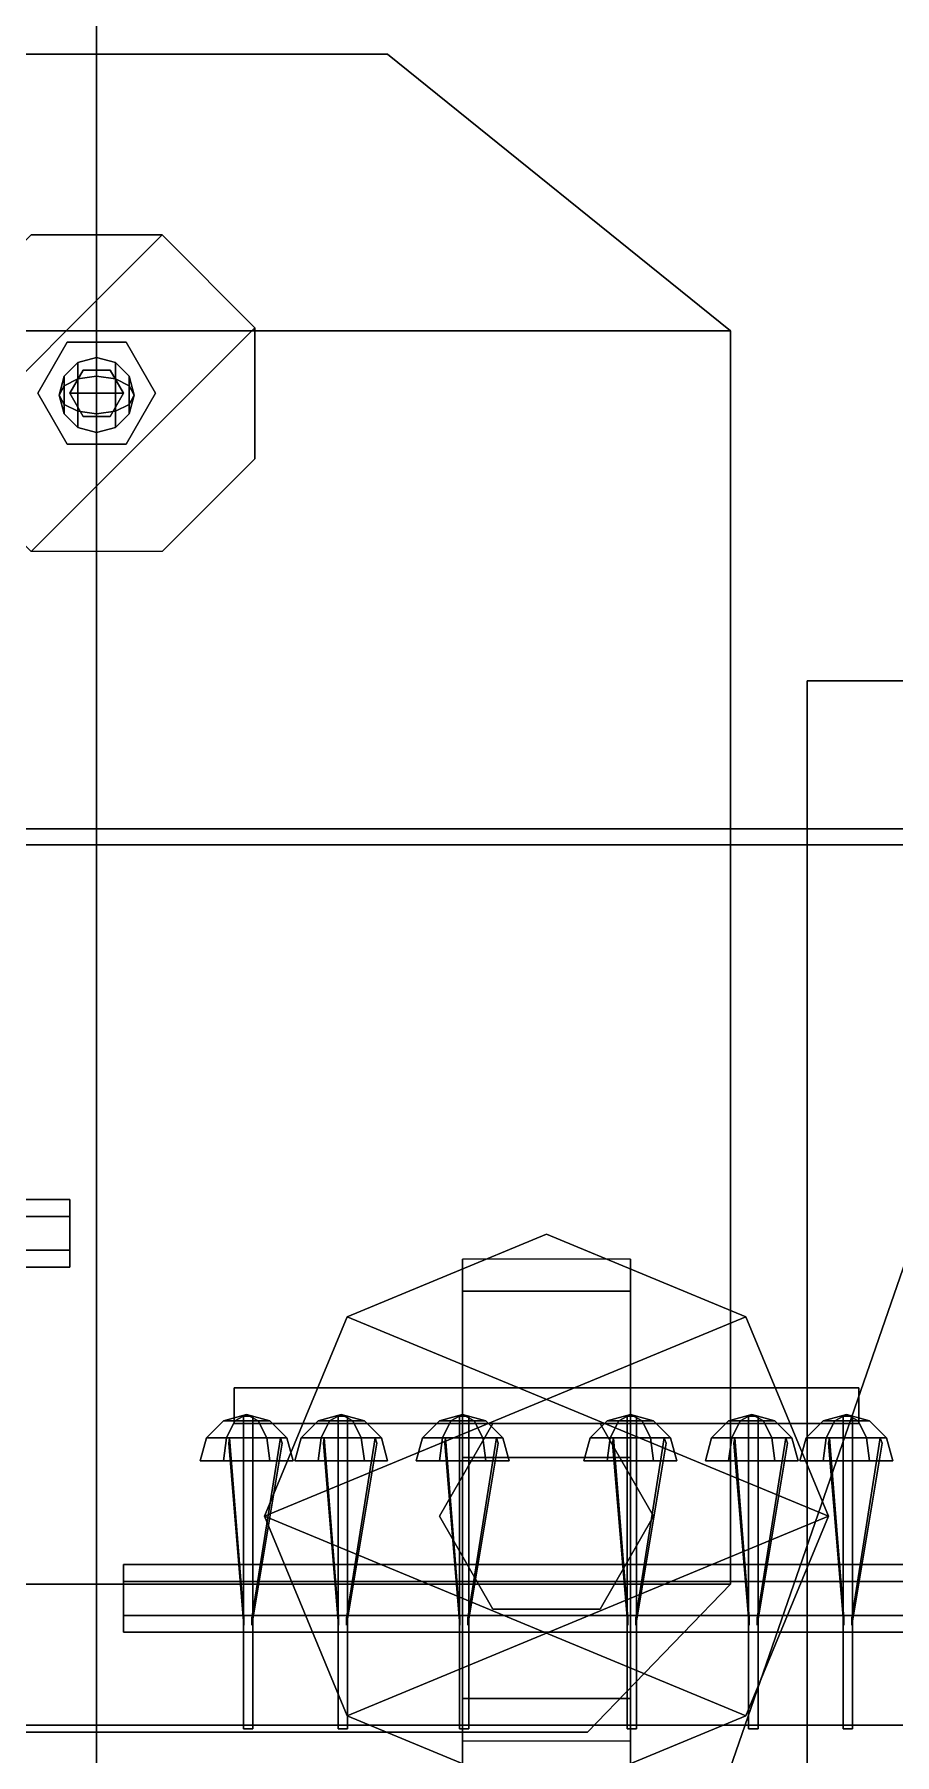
# Model space of a CAD drawing. Header units: millimetres. Extents: x -14 to 14, y -57 to 127.
# Drawn here: x -0.35 to 4.47, y -32.06 to -22.42 of the extents above; entities that cross this region are included whole.
import ezdxf

# ---------------------------------------------------------------- set-up
doc = ezdxf.new("R2010")
doc.units = ezdxf.units.MM
doc.layers.add('railings', color=6, linetype='Continuous')

msp = doc.modelspace()

# ---------------------------------------------------------------- linework, layer by layer
for points in [[(0, -38.48, 26.47), (0, -38.48, 26.53), (0, -7.51, 29.28), (0, -7.51, 29.2)], [(0, -7.51, 29.2), (0, -7.51, 29.28), (0, -38.48, 26.53), (0, -38.48, 26.47)], [(-12.85, -16.95, -4.35), (12.85, -16.95, -4.35), (5.37, -26.87, -4.35), (-5.37, -26.87, -4.35)], [(9, -16.95, 3.99), (-9, -16.95, 3.99), (-9, -26.87, 3.99), (9, -26.87, 3.99)], [(4.98, -26.96, 6.36), (4.98, -20.1, 6.36), (-4.98, -20.1, 6.36), (-4.98, -26.96, 6.36)], [(-4.98, -26.96, 6.36), (-4.98, -20.1, 6.36), (4.98, -20.1, 6.36), (4.98, -26.96, 6.36)], [(3.55, -24.08, 8.73), (1.63, -22.53, 8.73), (-1.63, -22.53, 8.73), (-3.55, -24.08, 8.73)], [(1.63, -22.53, 8.73), (1.63, -22.53, 6.36), (-1.63, -22.53, 6.36), (-1.63, -22.53, 8.73)], [(3.55, -24.08, 6.36), (1.63, -22.53, 6.36), (1.63, -22.53, 8.73), (3.55, -24.08, 8.73)], [(-0.8869, -24.0626, 9.73), (-0.3674, -23.5431, 9.73), (0.3674, -23.5431, 9.73), (-0.8869, -24.7974, 9.73)], [(-0.8869, -24.7974, 9.73), (0.3674, -23.5431, 9.73), (0.8869, -24.0626, 9.73), (-0.3674, -25.3169, 9.73)], [(0.3674, -23.5431, 9.73), (-0.3674, -23.5431, 9.73), (-0.3674, -23.5431, 10.73), (0.3674, -23.5431, 10.73)], [(-0.3674, -23.5431, 9.73), (0.3674, -23.5431, 9.73), (0.3674, -23.5431, 10.73), (-0.3674, -23.5431, 10.73)], [(0.8869, -24.0626, 9.73), (0.3674, -23.5431, 9.73), (0.3674, -23.5431, 10.73), (0.8869, -24.0626, 10.73)], [(0.3674, -23.5431, 9.73), (0.8869, -24.0626, 9.73), (0.8869, -24.0626, 10.73), (0.3674, -23.5431, 10.73)], [(3.55, -31.1, 8.73), (3.55, -24.08, 8.73), (-3.55, -24.08, 8.73), (-3.55, -31.1, 8.73)], [(-0.3674, -25.3169, 9.73), (0.8869, -24.0626, 9.73), (0.8869, -24.7974, 9.73), (0.3674, -25.3169, 9.73)], [(0.8869, -24.7974, 9.73), (0.8869, -24.0626, 9.73), (0.8869, -24.0626, 10.73), (0.8869, -24.7974, 10.73)], [(0.8869, -24.0626, 9.73), (0.8869, -24.7974, 9.73), (0.8869, -24.7974, 10.73), (0.8869, -24.0626, 10.73)], [(3.55, -31.1, 6.36), (3.55, -24.08, 6.36), (3.55, -24.08, 8.73), (3.55, -31.1, 8.73)], [(-0.165, -24.1442, 8.73), (-0.33, -24.43, 8.73), (-0.33, -24.43, 9.73), (-0.165, -24.1442, 9.73)], [(0.165, -24.1442, 8.73), (-0.165, -24.1442, 8.73), (-0.165, -24.1442, 9.73), (0.165, -24.1442, 9.73)], [(0.33, -24.43, 8.73), (0.165, -24.1442, 8.73), (0.165, -24.1442, 9.73), (0.33, -24.43, 9.73)], [(-0.105, -24.2581, 10.97), (-0.1819, -24.335, 10.97), (-0.1819, -24.3875, 11.0609), (-0.105, -24.3491, 11.1275)], [(-0.105, -24.3491, 10.8125), (-0.1819, -24.3875, 10.8791), (-0.1819, -24.335, 10.97), (-0.105, -24.2581, 10.97)], [(0, -24.23, 10.97), (-0.105, -24.2581, 10.97), (-0.105, -24.3491, 11.1275), (0, -24.335, 11.1519)], [(0, -24.335, 10.7881), (-0.105, -24.3491, 10.8125), (-0.105, -24.2581, 10.97), (0, -24.23, 10.97)], [(0.105, -24.2581, 10.97), (0, -24.23, 10.97), (0, -24.335, 11.1519), (0.105, -24.3491, 11.1275)], [(0.105, -24.3491, 10.8125), (0, -24.335, 10.7881), (0, -24.23, 10.97), (0.105, -24.2581, 10.97)], [(0.1819, -24.335, 10.97), (0.105, -24.2581, 10.97), (0.105, -24.3491, 11.1275), (0.1819, -24.3875, 11.0609)], [(0.1819, -24.3875, 10.8791), (0.105, -24.3491, 10.8125), (0.105, -24.2581, 10.97), (0.1819, -24.335, 10.97)], [(-0.1819, -24.335, 10.97), (-0.21, -24.44, 10.97), (-0.21, -24.44, 10.97), (-0.1819, -24.3875, 11.0609)], [(-0.1819, -24.3875, 10.8791), (-0.21, -24.44, 10.97), (-0.21, -24.44, 10.97), (-0.1819, -24.335, 10.97)], [(-0.105, -24.3491, 11.1275), (-0.1819, -24.3875, 11.0609), (-0.1819, -24.4925, 11.0609), (-0.105, -24.5309, 11.1275)], [(-0.105, -24.5309, 10.8125), (-0.1819, -24.4925, 10.8791), (-0.1819, -24.3875, 10.8791), (-0.105, -24.3491, 10.8125)], [(-0.075, -24.3001, 9.73), (-0.15, -24.43, 9.73), (-0.15, -24.43, 10.79), (-0.075, -24.3001, 10.79)], [(0.075, -24.3001, 10.79), (-0.075, -24.3001, 10.79), (-0.15, -24.43, 10.79), (0.15, -24.43, 10.79)], [(0, -24.335, 11.1519), (-0.105, -24.3491, 11.1275), (-0.105, -24.5309, 11.1275), (0, -24.545, 11.1519)], [(0, -24.545, 10.7881), (-0.105, -24.5309, 10.8125), (-0.105, -24.3491, 10.8125), (0, -24.335, 10.7881)], [(0.075, -24.3001, 9.73), (-0.075, -24.3001, 9.73), (-0.075, -24.3001, 10.79), (0.075, -24.3001, 10.79)], [(0.105, -24.3491, 11.1275), (0, -24.335, 11.1519), (0, -24.545, 11.1519), (0.105, -24.5309, 11.1275)], [(0.105, -24.5309, 10.8125), (0, -24.545, 10.7881), (0, -24.335, 10.7881), (0.105, -24.3491, 10.8125)], [(0.15, -24.43, 9.73), (0.075, -24.3001, 9.73), (0.075, -24.3001, 10.79), (0.15, -24.43, 10.79)], [(0.1819, -24.3875, 11.0609), (0.105, -24.3491, 11.1275), (0.105, -24.5309, 11.1275), (0.1819, -24.4925, 11.0609)], [(0.1819, -24.4925, 10.8791), (0.105, -24.5309, 10.8125), (0.105, -24.3491, 10.8125), (0.1819, -24.3875, 10.8791)], [(0.21, -24.44, 10.97), (0.1819, -24.335, 10.97), (0.1819, -24.3875, 11.0609), (0.21, -24.44, 10.97)], [(0.21, -24.44, 10.97), (0.1819, -24.3875, 10.8791), (0.1819, -24.335, 10.97), (0.21, -24.44, 10.97)], [(-0.33, -24.43, 8.73), (-0.165, -24.7158, 8.73), (-0.165, -24.7158, 9.73), (-0.33, -24.43, 9.73)], [(-0.1819, -24.3875, 11.0609), (-0.21, -24.44, 10.97), (-0.21, -24.44, 10.97), (-0.1819, -24.4925, 11.0609)], [(-0.1819, -24.4925, 10.8791), (-0.21, -24.44, 10.97), (-0.21, -24.44, 10.97), (-0.1819, -24.3875, 10.8791)], [(-0.1819, -24.4925, 11.0609), (-0.21, -24.44, 10.97), (-0.21, -24.44, 10.97), (-0.1819, -24.545, 10.97)], [(-0.1819, -24.545, 10.97), (-0.21, -24.44, 10.97), (-0.21, -24.44, 10.97), (-0.1819, -24.4925, 10.8791)], [(-0.15, -24.43, 9.73), (-0.075, -24.5599, 9.73), (-0.075, -24.5599, 10.79), (-0.15, -24.43, 10.79)], [(0.15, -24.43, 10.79), (-0.15, -24.43, 10.79), (-0.075, -24.5599, 10.79), (0.075, -24.5599, 10.79)], [(0.075, -24.5599, 9.73), (0.15, -24.43, 9.73), (0.15, -24.43, 10.79), (0.075, -24.5599, 10.79)], [(0.165, -24.7158, 8.73), (0.33, -24.43, 8.73), (0.33, -24.43, 9.73), (0.165, -24.7158, 9.73)], [(0.21, -24.44, 10.97), (0.1819, -24.3875, 11.0609), (0.1819, -24.4925, 11.0609), (0.21, -24.44, 10.97)], [(0.21, -24.44, 10.97), (0.1819, -24.4925, 10.8791), (0.1819, -24.3875, 10.8791), (0.21, -24.44, 10.97)], [(0.21, -24.44, 10.97), (0.1819, -24.4925, 11.0609), (0.1819, -24.545, 10.97), (0.21, -24.44, 10.97)], [(0.21, -24.44, 10.97), (0.1819, -24.545, 10.97), (0.1819, -24.4925, 10.8791), (0.21, -24.44, 10.97)], [(-0.105, -24.5309, 11.1275), (-0.1819, -24.4925, 11.0609), (-0.1819, -24.545, 10.97), (-0.105, -24.6219, 10.97)], [(-0.105, -24.6219, 10.97), (-0.1819, -24.545, 10.97), (-0.1819, -24.4925, 10.8791), (-0.105, -24.5309, 10.8125)], [(0, -24.545, 11.1519), (-0.105, -24.5309, 11.1275), (-0.105, -24.6219, 10.97), (0, -24.65, 10.97)], [(0, -24.65, 10.97), (-0.105, -24.6219, 10.97), (-0.105, -24.5309, 10.8125), (0, -24.545, 10.7881)], [(-0.075, -24.5599, 9.73), (0.075, -24.5599, 9.73), (0.075, -24.5599, 10.79), (-0.075, -24.5599, 10.79)], [(0.105, -24.5309, 11.1275), (0, -24.545, 11.1519), (0, -24.65, 10.97), (0.105, -24.6219, 10.97)], [(0.105, -24.6219, 10.97), (0, -24.65, 10.97), (0, -24.545, 10.7881), (0.105, -24.5309, 10.8125)], [(0.1819, -24.4925, 11.0609), (0.105, -24.5309, 11.1275), (0.105, -24.6219, 10.97), (0.1819, -24.545, 10.97)], [(0.1819, -24.545, 10.97), (0.105, -24.6219, 10.97), (0.105, -24.5309, 10.8125), (0.1819, -24.4925, 10.8791)], [(-0.165, -24.7158, 8.73), (0.165, -24.7158, 8.73), (0.165, -24.7158, 9.73), (-0.165, -24.7158, 9.73)], [(0.3674, -25.3169, 9.73), (0.8869, -24.7974, 9.73), (0.8869, -24.7974, 10.73), (0.3674, -25.3169, 10.73)], [(0.8869, -24.7974, 9.73), (0.3674, -25.3169, 9.73), (0.3674, -25.3169, 10.73), (0.8869, -24.7974, 10.73)], [(3.98, -37.27, 3.99), (3.98, -26.04, 3.99), (3.98, -26.04, 6.36), (3.98, -37.27, 6.36)], [(3.98, -26.04, 6.36), (3.98, -26.04, 3.99), (4.97, -26.04, 3.99), (4.97, -26.04, 6.36)], [(9, -26.87, 3.99), (-9, -26.87, 3.99), (-8.61, -37.01, 3.99), (8.61, -37.01, 3.99)], [(-5.37, -26.87, -4.35), (0, -26.87, -4.35), (0, -37.01, -4.35), (-1.86, -37.01, -3.55)], [(1.86, -37.01, -3.55), (0, -37.01, -4.35), (0, -26.87, -4.35), (5.37, -26.87, -4.35)], [(4.89, -37.01, -3.07), (1.86, -37.01, -3.55), (5.37, -26.87, -4.35), (6.89, -26.87, -4.13)], [(-8.87, -31.89, 6.36), (-8.87, -26.96, 6.36), (8.87, -26.96, 6.36), (8.87, -31.89, 6.36)], [(8.87, -31.89, 6.36), (8.87, -26.96, 6.36), (-8.87, -26.96, 6.36), (-8.87, -31.89, 6.36)], [(-4.89, -29.0404, 11.32), (-4.89, -28.9454, 11.4845), (-0.15, -28.9454, 11.4845), (-0.15, -29.0404, 11.32)], [(-4.89, -28.9454, 11.4845), (-4.89, -29.0404, 11.6491), (-0.15, -29.0404, 11.6491), (-0.15, -28.9454, 11.4845)], [(-0.15, -28.9454, 11.4845), (-0.15, -29.3254, 11.4845), (-0.15, -29.2304, 11.32), (-0.15, -29.0404, 11.32)], [(-0.15, -29.0404, 11.6491), (-0.15, -29.2304, 11.6491), (-0.15, -29.3254, 11.4845), (-0.15, -28.9454, 11.4845)], [(-4.89, -29.2304, 11.32), (-4.89, -29.0404, 11.32), (-0.15, -29.0404, 11.32), (-0.15, -29.2304, 11.32)], [(-4.89, -29.0404, 11.6491), (-4.89, -29.2304, 11.6491), (-0.15, -29.2304, 11.6491), (-0.15, -29.0404, 11.6491)], [(3.6372, -29.6028, 11.15), (0.94, -30.72, 11.15), (1.4028, -29.6028, 11.15), (2.52, -29.14, 11.15)], [(3.6372, -29.6028, 11.95), (2.52, -29.14, 11.95), (1.4028, -29.6028, 11.95), (4.1, -30.72, 11.95)], [(1.4028, -29.6028, 11.95), (2.52, -29.14, 11.95), (2.52, -29.14, 11.15), (1.4028, -29.6028, 11.15)], [(2.52, -29.14, 11.95), (3.6372, -29.6028, 11.95), (3.6372, -29.6028, 11.15), (2.52, -29.14, 11.15)], [(-4.89, -29.3254, 11.4845), (-4.89, -29.2304, 11.32), (-0.15, -29.2304, 11.32), (-0.15, -29.3254, 11.4845)], [(-4.89, -29.2304, 11.6491), (-4.89, -29.3254, 11.4845), (-0.15, -29.3254, 11.4845), (-0.15, -29.2304, 11.6491)], [(2.05, -29.28, 11.95), (2.05, -32.24, 11.95), (2.05, -30.39, 12.56), (2.05, -30, 12.56)], [(2.99, -30, 12.56), (2.99, -29.28, 11.95), (2.05, -29.28, 11.95), (2.05, -30, 12.56)], [(2.99, -30.39, 12.56), (2.99, -32.24, 11.95), (2.99, -29.28, 11.95), (2.99, -30, 12.56)], [(2.99, -29.46, 10.72), (2.99, -31.74, 10.72), (2.05, -31.74, 10.72), (2.05, -29.46, 10.72)], [(2.05, -29.46, 10.72), (2.05, -31.74, 10.72), (2.05, -31.98, 11.15), (2.05, -29.46, 11.15)], [(2.99, -29.46, 11.15), (2.99, -29.46, 10.72), (2.05, -29.46, 10.72), (2.05, -29.46, 11.15)], [(2.99, -31.98, 11.15), (2.99, -31.74, 10.72), (2.99, -29.46, 10.72), (2.99, -29.46, 11.15)], [(4.1, -30.72, 11.15), (1.4028, -31.8372, 11.15), (0.94, -30.72, 11.15), (3.6372, -29.6028, 11.15)], [(4.1, -30.72, 11.95), (1.4028, -29.6028, 11.95), (0.94, -30.72, 11.95), (3.6372, -31.8372, 11.95)], [(0.94, -30.72, 11.95), (1.4028, -29.6028, 11.95), (1.4028, -29.6028, 11.15), (0.94, -30.72, 11.15)], [(3.6372, -29.6028, 11.95), (4.1, -30.72, 11.95), (4.1, -30.72, 11.15), (3.6372, -29.6028, 11.15)], [(4.27, -30, 12.56), (4.27, -30.2, 12.56), (0.77, -30.2, 12.56), (0.77, -30, 12.56)], [(4.27, -30, 12.91), (4.27, -30, 12.56), (0.77, -30, 12.56), (0.77, -30, 12.91)], [(0.77, -30, 12.91), (0.77, -30.2, 12.91), (4.27, -30.2, 12.91), (4.27, -30, 12.91)], [(0.77, -30, 12.56), (0.77, -30.2, 12.56), (0.77, -30.2, 12.91), (0.77, -30, 12.91)], [(4.27, -30.2, 12.91), (4.27, -30.2, 12.56), (4.27, -30, 12.56), (4.27, -30, 12.91)], [(0.84, -30.15, 13.03), (0.775, -30.1848, 13.1426), (0.71, -30.1848, 13.03), (0.84, -30.15, 13.03)], [(0.84, -30.15, 13.03), (0.71, -30.1848, 13.03), (0.775, -30.1848, 12.9174), (0.84, -30.15, 13.03)], [(0.84, -30.15, 13.03), (0.71, -30.1848, 13.03), (0.775, -30.1848, 13.1426), (0.84, -30.15, 13.03)], [(0.84, -30.15, 13.03), (0.775, -30.1848, 12.9174), (0.71, -30.1848, 13.03), (0.84, -30.15, 13.03)], [(0.84, -30.15, 13.03), (0.905, -30.1848, 13.1426), (0.775, -30.1848, 13.1426), (0.84, -30.15, 13.03)], [(0.84, -30.15, 13.03), (0.775, -30.1848, 12.9174), (0.905, -30.1848, 12.9174), (0.84, -30.15, 13.03)], [(0.84, -30.15, 13.03), (0.775, -30.1848, 13.1426), (0.905, -30.1848, 13.1426), (0.84, -30.15, 13.03)], [(0.84, -30.15, 13.03), (0.905, -30.1848, 12.9174), (0.775, -30.1848, 12.9174), (0.84, -30.15, 13.03)], [(0.84, -30.15, 13.03), (0.97, -30.1848, 13.03), (0.905, -30.1848, 13.1426), (0.84, -30.15, 13.03)], [(0.84, -30.15, 13.03), (0.905, -30.1848, 12.9174), (0.97, -30.1848, 13.03), (0.84, -30.15, 13.03)], [(0.84, -30.15, 13.03), (0.905, -30.1848, 13.1426), (0.97, -30.1848, 13.03), (0.84, -30.15, 13.03)], [(0.84, -30.15, 13.03), (0.97, -30.1848, 13.03), (0.905, -30.1848, 12.9174), (0.84, -30.15, 13.03)], [(1.37, -30.15, 13.03), (1.305, -30.1848, 12.9174), (1.24, -30.1848, 13.03), (1.37, -30.15, 13.03)], [(1.37, -30.15, 13.03), (1.24, -30.1848, 13.03), (1.305, -30.1848, 13.1426), (1.37, -30.15, 13.03)], [(1.37, -30.15, 13.03), (1.24, -30.1848, 13.03), (1.305, -30.1848, 12.9174), (1.37, -30.15, 13.03)], [(1.37, -30.15, 13.03), (1.305, -30.1848, 13.1426), (1.24, -30.1848, 13.03), (1.37, -30.15, 13.03)], [(1.37, -30.15, 13.03), (1.435, -30.1848, 12.9174), (1.305, -30.1848, 12.9174), (1.37, -30.15, 13.03)], [(1.37, -30.15, 13.03), (1.305, -30.1848, 13.1426), (1.435, -30.1848, 13.1426), (1.37, -30.15, 13.03)], [(1.37, -30.15, 13.03), (1.305, -30.1848, 12.9174), (1.435, -30.1848, 12.9174), (1.37, -30.15, 13.03)], [(1.37, -30.15, 13.03), (1.435, -30.1848, 13.1426), (1.305, -30.1848, 13.1426), (1.37, -30.15, 13.03)], [(1.37, -30.15, 13.03), (1.5, -30.1848, 13.03), (1.435, -30.1848, 12.9174), (1.37, -30.15, 13.03)], [(1.37, -30.15, 13.03), (1.435, -30.1848, 13.1426), (1.5, -30.1848, 13.03), (1.37, -30.15, 13.03)], [(1.37, -30.15, 13.03), (1.435, -30.1848, 12.9174), (1.5, -30.1848, 13.03), (1.37, -30.15, 13.03)], [(1.37, -30.15, 13.03), (1.5, -30.1848, 13.03), (1.435, -30.1848, 13.1426), (1.37, -30.15, 13.03)], [(2.05, -30.15, 13.03), (1.985, -30.1848, 13.1426), (1.92, -30.1848, 13.03), (2.05, -30.15, 13.03)], [(2.05, -30.15, 13.03), (1.92, -30.1848, 13.03), (1.985, -30.1848, 12.9174), (2.05, -30.15, 13.03)], [(2.05, -30.15, 13.03), (1.92, -30.1848, 13.03), (1.985, -30.1848, 13.1426), (2.05, -30.15, 13.03)], [(2.05, -30.15, 13.03), (1.985, -30.1848, 12.9174), (1.92, -30.1848, 13.03), (2.05, -30.15, 13.03)], [(2.05, -30.15, 13.03), (2.115, -30.1848, 13.1426), (1.985, -30.1848, 13.1426), (2.05, -30.15, 13.03)], [(2.05, -30.15, 13.03), (1.985, -30.1848, 12.9174), (2.115, -30.1848, 12.9174), (2.05, -30.15, 13.03)], [(2.05, -30.15, 13.03), (1.985, -30.1848, 13.1426), (2.115, -30.1848, 13.1426), (2.05, -30.15, 13.03)], [(2.05, -30.15, 13.03), (2.115, -30.1848, 12.9174), (1.985, -30.1848, 12.9174), (2.05, -30.15, 13.03)], [(2.05, -30.15, 13.03), (2.18, -30.1848, 13.03), (2.115, -30.1848, 13.1426), (2.05, -30.15, 13.03)], [(2.05, -30.15, 13.03), (2.115, -30.1848, 12.9174), (2.18, -30.1848, 13.03), (2.05, -30.15, 13.03)], [(2.05, -30.15, 13.03), (2.115, -30.1848, 13.1426), (2.18, -30.1848, 13.03), (2.05, -30.15, 13.03)], [(2.05, -30.15, 13.03), (2.18, -30.1848, 13.03), (2.115, -30.1848, 12.9174), (2.05, -30.15, 13.03)], [(2.99, -30.15, 13.03), (2.925, -30.1848, 12.9174), (2.86, -30.1848, 13.03), (2.99, -30.15, 13.03)], [(2.99, -30.15, 13.03), (2.86, -30.1848, 13.03), (2.925, -30.1848, 13.1426), (2.99, -30.15, 13.03)], [(2.99, -30.15, 13.03), (2.86, -30.1848, 13.03), (2.925, -30.1848, 12.9174), (2.99, -30.15, 13.03)], [(2.99, -30.15, 13.03), (2.925, -30.1848, 13.1426), (2.86, -30.1848, 13.03), (2.99, -30.15, 13.03)], [(2.99, -30.15, 13.03), (3.055, -30.1848, 12.9174), (2.925, -30.1848, 12.9174), (2.99, -30.15, 13.03)], [(2.99, -30.15, 13.03), (2.925, -30.1848, 13.1426), (3.055, -30.1848, 13.1426), (2.99, -30.15, 13.03)], [(2.99, -30.15, 13.03), (2.925, -30.1848, 12.9174), (3.055, -30.1848, 12.9174), (2.99, -30.15, 13.03)], [(2.99, -30.15, 13.03), (3.055, -30.1848, 13.1426), (2.925, -30.1848, 13.1426), (2.99, -30.15, 13.03)], [(2.99, -30.15, 13.03), (3.12, -30.1848, 13.03), (3.055, -30.1848, 12.9174), (2.99, -30.15, 13.03)], [(2.99, -30.15, 13.03), (3.055, -30.1848, 13.1426), (3.12, -30.1848, 13.03), (2.99, -30.15, 13.03)], [(2.99, -30.15, 13.03), (3.055, -30.1848, 12.9174), (3.12, -30.1848, 13.03), (2.99, -30.15, 13.03)], [(2.99, -30.15, 13.03), (3.12, -30.1848, 13.03), (3.055, -30.1848, 13.1426), (2.99, -30.15, 13.03)], [(3.67, -30.15, 13.03), (3.605, -30.1848, 13.1426), (3.54, -30.1848, 13.03), (3.67, -30.15, 13.03)], [(3.67, -30.15, 13.03), (3.54, -30.1848, 13.03), (3.605, -30.1848, 12.9174), (3.67, -30.15, 13.03)], [(3.67, -30.15, 13.03), (3.54, -30.1848, 13.03), (3.605, -30.1848, 13.1426), (3.67, -30.15, 13.03)], [(3.67, -30.15, 13.03), (3.605, -30.1848, 12.9174), (3.54, -30.1848, 13.03), (3.67, -30.15, 13.03)], [(3.67, -30.15, 13.03), (3.735, -30.1848, 13.1426), (3.605, -30.1848, 13.1426), (3.67, -30.15, 13.03)], [(3.67, -30.15, 13.03), (3.605, -30.1848, 12.9174), (3.735, -30.1848, 12.9174), (3.67, -30.15, 13.03)], [(3.67, -30.15, 13.03), (3.605, -30.1848, 13.1426), (3.735, -30.1848, 13.1426), (3.67, -30.15, 13.03)], [(3.67, -30.15, 13.03), (3.735, -30.1848, 12.9174), (3.605, -30.1848, 12.9174), (3.67, -30.15, 13.03)], [(3.67, -30.15, 13.03), (3.8, -30.1848, 13.03), (3.735, -30.1848, 13.1426), (3.67, -30.15, 13.03)], [(3.67, -30.15, 13.03), (3.735, -30.1848, 12.9174), (3.8, -30.1848, 13.03), (3.67, -30.15, 13.03)], [(3.67, -30.15, 13.03), (3.735, -30.1848, 13.1426), (3.8, -30.1848, 13.03), (3.67, -30.15, 13.03)], [(3.67, -30.15, 13.03), (3.8, -30.1848, 13.03), (3.735, -30.1848, 12.9174), (3.67, -30.15, 13.03)], [(4.2, -30.15, 13.03), (4.135, -30.1848, 12.9174), (4.07, -30.1848, 13.03), (4.2, -30.15, 13.03)], [(4.2, -30.15, 13.03), (4.07, -30.1848, 13.03), (4.135, -30.1848, 13.1426), (4.2, -30.15, 13.03)], [(4.2, -30.15, 13.03), (4.07, -30.1848, 13.03), (4.135, -30.1848, 12.9174), (4.2, -30.15, 13.03)], [(4.2, -30.15, 13.03), (4.135, -30.1848, 13.1426), (4.07, -30.1848, 13.03), (4.2, -30.15, 13.03)], [(4.2, -30.15, 13.03), (4.265, -30.1848, 12.9174), (4.135, -30.1848, 12.9174), (4.2, -30.15, 13.03)], [(4.2, -30.15, 13.03), (4.135, -30.1848, 13.1426), (4.265, -30.1848, 13.1426), (4.2, -30.15, 13.03)], [(4.2, -30.15, 13.03), (4.135, -30.1848, 12.9174), (4.265, -30.1848, 12.9174), (4.2, -30.15, 13.03)], [(4.2, -30.15, 13.03), (4.265, -30.1848, 13.1426), (4.135, -30.1848, 13.1426), (4.2, -30.15, 13.03)], [(4.2, -30.15, 13.03), (4.33, -30.1848, 13.03), (4.265, -30.1848, 12.9174), (4.2, -30.15, 13.03)], [(4.2, -30.15, 13.03), (4.265, -30.1848, 13.1426), (4.33, -30.1848, 13.03), (4.2, -30.15, 13.03)], [(4.2, -30.15, 13.03), (4.265, -30.1848, 12.9174), (4.33, -30.1848, 13.03), (4.2, -30.15, 13.03)], [(4.2, -30.15, 13.03), (4.33, -30.1848, 13.03), (4.265, -30.1848, 13.1426), (4.2, -30.15, 13.03)], [(0.775, -30.1848, 13.1426), (0.7274, -30.28, 13.225), (0.6148, -30.28, 13.03), (0.71, -30.1848, 13.03)], [(0.71, -30.1848, 13.03), (0.6148, -30.28, 13.03), (0.7274, -30.28, 12.835), (0.775, -30.1848, 12.9174)], [(0.71, -30.1848, 13.03), (0.6148, -30.28, 13.03), (0.7274, -30.28, 13.225), (0.775, -30.1848, 13.1426)], [(0.775, -30.1848, 12.9174), (0.7274, -30.28, 12.835), (0.6148, -30.28, 13.03), (0.71, -30.1848, 13.03)], [(0.905, -30.1848, 13.1426), (0.9526, -30.28, 13.225), (0.7274, -30.28, 13.225), (0.775, -30.1848, 13.1426)], [(0.775, -30.1848, 12.9174), (0.7274, -30.28, 12.835), (0.9526, -30.28, 12.835), (0.905, -30.1848, 12.9174)], [(0.775, -30.1848, 13.1426), (0.7274, -30.28, 13.225), (0.9526, -30.28, 13.225), (0.905, -30.1848, 13.1426)], [(0.905, -30.1848, 12.9174), (0.9526, -30.28, 12.835), (0.7274, -30.28, 12.835), (0.775, -30.1848, 12.9174)], [(0.77, -30.2, 12.91), (0.77, -30.2, 12.56), (4.27, -30.2, 12.56), (4.27, -30.2, 12.91)], [(0.875, -30.1594, 13.03), (0.8225, -30.1594, 13.0603), (0.8225, -31.91, 13.0603), (0.875, -31.91, 13.03)], [(0.8225, -30.1594, 13.0603), (0.8225, -30.1594, 12.9997), (0.8225, -31.91, 12.9997), (0.8225, -31.91, 13.0603)], [(0.8225, -30.1594, 12.9997), (0.875, -30.1594, 13.03), (0.875, -31.91, 13.03), (0.8225, -31.91, 12.9997)], [(0.97, -30.1848, 13.03), (1.0652, -30.28, 13.03), (0.9526, -30.28, 13.225), (0.905, -30.1848, 13.1426)], [(0.905, -30.1848, 12.9174), (0.9526, -30.28, 12.835), (1.0652, -30.28, 13.03), (0.97, -30.1848, 13.03)], [(0.905, -30.1848, 13.1426), (0.9526, -30.28, 13.225), (1.0652, -30.28, 13.03), (0.97, -30.1848, 13.03)], [(0.97, -30.1848, 13.03), (1.0652, -30.28, 13.03), (0.9526, -30.28, 12.835), (0.905, -30.1848, 12.9174)], [(1.305, -30.1848, 12.9174), (1.2574, -30.28, 12.835), (1.1448, -30.28, 13.03), (1.24, -30.1848, 13.03)], [(1.24, -30.1848, 13.03), (1.1448, -30.28, 13.03), (1.2574, -30.28, 13.225), (1.305, -30.1848, 13.1426)], [(1.24, -30.1848, 13.03), (1.1448, -30.28, 13.03), (1.2574, -30.28, 12.835), (1.305, -30.1848, 12.9174)], [(1.305, -30.1848, 13.1426), (1.2574, -30.28, 13.225), (1.1448, -30.28, 13.03), (1.24, -30.1848, 13.03)], [(1.435, -30.1848, 12.9174), (1.4826, -30.28, 12.835), (1.2574, -30.28, 12.835), (1.305, -30.1848, 12.9174)], [(1.305, -30.1848, 13.1426), (1.2574, -30.28, 13.225), (1.4826, -30.28, 13.225), (1.435, -30.1848, 13.1426)], [(1.305, -30.1848, 12.9174), (1.2574, -30.28, 12.835), (1.4826, -30.28, 12.835), (1.435, -30.1848, 12.9174)], [(1.435, -30.1848, 13.1426), (1.4826, -30.28, 13.225), (1.2574, -30.28, 13.225), (1.305, -30.1848, 13.1426)], [(1.3525, -30.1594, 12.9997), (1.405, -30.1594, 13.03), (1.405, -31.91, 13.03), (1.3525, -31.91, 12.9997)], [(1.3525, -30.1594, 13.0603), (1.3525, -30.1594, 12.9997), (1.3525, -31.91, 12.9997), (1.3525, -31.91, 13.0603)], [(1.405, -30.1594, 13.03), (1.3525, -30.1594, 13.0603), (1.3525, -31.91, 13.0603), (1.405, -31.91, 13.03)], [(1.5, -30.1848, 13.03), (1.5952, -30.28, 13.03), (1.4826, -30.28, 12.835), (1.435, -30.1848, 12.9174)], [(1.435, -30.1848, 13.1426), (1.4826, -30.28, 13.225), (1.5952, -30.28, 13.03), (1.5, -30.1848, 13.03)], [(1.435, -30.1848, 12.9174), (1.4826, -30.28, 12.835), (1.5952, -30.28, 13.03), (1.5, -30.1848, 13.03)], [(1.5, -30.1848, 13.03), (1.5952, -30.28, 13.03), (1.4826, -30.28, 13.225), (1.435, -30.1848, 13.1426)], [(1.985, -30.1848, 13.1426), (1.9374, -30.28, 13.225), (1.8248, -30.28, 13.03), (1.92, -30.1848, 13.03)], [(1.92, -30.1848, 13.03), (1.8248, -30.28, 13.03), (1.9374, -30.28, 12.835), (1.985, -30.1848, 12.9174)], [(1.92, -30.1848, 13.03), (1.8248, -30.28, 13.03), (1.9374, -30.28, 13.225), (1.985, -30.1848, 13.1426)], [(1.985, -30.1848, 12.9174), (1.9374, -30.28, 12.835), (1.8248, -30.28, 13.03), (1.92, -30.1848, 13.03)], [(2.22, -30.2004, 8.73), (1.92, -30.72, 8.73), (1.92, -30.72, 11.15), (2.22, -30.2004, 10.72)], [(2.115, -30.1848, 13.1426), (2.1626, -30.28, 13.225), (1.9374, -30.28, 13.225), (1.985, -30.1848, 13.1426)], [(1.985, -30.1848, 12.9174), (1.9374, -30.28, 12.835), (2.1626, -30.28, 12.835), (2.115, -30.1848, 12.9174)], [(1.985, -30.1848, 13.1426), (1.9374, -30.28, 13.225), (2.1626, -30.28, 13.225), (2.115, -30.1848, 13.1426)], [(2.115, -30.1848, 12.9174), (2.1626, -30.28, 12.835), (1.9374, -30.28, 12.835), (1.985, -30.1848, 12.9174)], [(2.085, -30.1594, 13.03), (2.0325, -30.1594, 13.0603), (2.0325, -31.91, 13.0603), (2.085, -31.91, 13.03)], [(2.0325, -30.1594, 13.0603), (2.0325, -30.1594, 12.9997), (2.0325, -31.91, 12.9997), (2.0325, -31.91, 13.0603)], [(2.0325, -30.1594, 12.9997), (2.085, -30.1594, 13.03), (2.085, -31.91, 13.03), (2.0325, -31.91, 12.9997)], [(2.05, -30.2, 12.56), (2.05, -30.39, 12.56), (2.99, -30.39, 12.56), (2.99, -30.2, 12.56)], [(2.18, -30.1848, 13.03), (2.2752, -30.28, 13.03), (2.1626, -30.28, 13.225), (2.115, -30.1848, 13.1426)], [(2.115, -30.1848, 12.9174), (2.1626, -30.28, 12.835), (2.2752, -30.28, 13.03), (2.18, -30.1848, 13.03)], [(2.115, -30.1848, 13.1426), (2.1626, -30.28, 13.225), (2.2752, -30.28, 13.03), (2.18, -30.1848, 13.03)], [(2.18, -30.1848, 13.03), (2.2752, -30.28, 13.03), (2.1626, -30.28, 12.835), (2.115, -30.1848, 12.9174)], [(2.82, -30.2004, 8.73), (2.22, -30.2004, 8.73), (2.22, -30.2004, 10.72), (2.82, -30.2004, 10.72)], [(2.925, -30.1848, 12.9174), (2.8774, -30.28, 12.835), (2.7648, -30.28, 13.03), (2.86, -30.1848, 13.03)], [(2.86, -30.1848, 13.03), (2.7648, -30.28, 13.03), (2.8774, -30.28, 13.225), (2.925, -30.1848, 13.1426)], [(2.86, -30.1848, 13.03), (2.7648, -30.28, 13.03), (2.8774, -30.28, 12.835), (2.925, -30.1848, 12.9174)], [(2.925, -30.1848, 13.1426), (2.8774, -30.28, 13.225), (2.7648, -30.28, 13.03), (2.86, -30.1848, 13.03)], [(3.12, -30.72, 8.73), (2.82, -30.2004, 8.73), (2.82, -30.2004, 10.72), (3.12, -30.72, 11.15)], [(3.055, -30.1848, 12.9174), (3.1026, -30.28, 12.835), (2.8774, -30.28, 12.835), (2.925, -30.1848, 12.9174)], [(2.925, -30.1848, 13.1426), (2.8774, -30.28, 13.225), (3.1026, -30.28, 13.225), (3.055, -30.1848, 13.1426)], [(2.925, -30.1848, 12.9174), (2.8774, -30.28, 12.835), (3.1026, -30.28, 12.835), (3.055, -30.1848, 12.9174)], [(3.055, -30.1848, 13.1426), (3.1026, -30.28, 13.225), (2.8774, -30.28, 13.225), (2.925, -30.1848, 13.1426)], [(2.9725, -30.1594, 12.9997), (3.025, -30.1594, 13.03), (3.025, -31.91, 13.03), (2.9725, -31.91, 12.9997)], [(2.9725, -30.1594, 13.0603), (2.9725, -30.1594, 12.9997), (2.9725, -31.91, 12.9997), (2.9725, -31.91, 13.0603)], [(3.025, -30.1594, 13.03), (2.9725, -30.1594, 13.0603), (2.9725, -31.91, 13.0603), (3.025, -31.91, 13.03)], [(3.12, -30.1848, 13.03), (3.2152, -30.28, 13.03), (3.1026, -30.28, 12.835), (3.055, -30.1848, 12.9174)], [(3.055, -30.1848, 13.1426), (3.1026, -30.28, 13.225), (3.2152, -30.28, 13.03), (3.12, -30.1848, 13.03)], [(3.055, -30.1848, 12.9174), (3.1026, -30.28, 12.835), (3.2152, -30.28, 13.03), (3.12, -30.1848, 13.03)], [(3.12, -30.1848, 13.03), (3.2152, -30.28, 13.03), (3.1026, -30.28, 13.225), (3.055, -30.1848, 13.1426)], [(3.605, -30.1848, 13.1426), (3.5574, -30.28, 13.225), (3.4448, -30.28, 13.03), (3.54, -30.1848, 13.03)], [(3.54, -30.1848, 13.03), (3.4448, -30.28, 13.03), (3.5574, -30.28, 12.835), (3.605, -30.1848, 12.9174)], [(3.54, -30.1848, 13.03), (3.4448, -30.28, 13.03), (3.5574, -30.28, 13.225), (3.605, -30.1848, 13.1426)], [(3.605, -30.1848, 12.9174), (3.5574, -30.28, 12.835), (3.4448, -30.28, 13.03), (3.54, -30.1848, 13.03)], [(3.735, -30.1848, 13.1426), (3.7826, -30.28, 13.225), (3.5574, -30.28, 13.225), (3.605, -30.1848, 13.1426)], [(3.605, -30.1848, 12.9174), (3.5574, -30.28, 12.835), (3.7826, -30.28, 12.835), (3.735, -30.1848, 12.9174)], [(3.605, -30.1848, 13.1426), (3.5574, -30.28, 13.225), (3.7826, -30.28, 13.225), (3.735, -30.1848, 13.1426)], [(3.735, -30.1848, 12.9174), (3.7826, -30.28, 12.835), (3.5574, -30.28, 12.835), (3.605, -30.1848, 12.9174)], [(3.705, -30.1594, 13.03), (3.6525, -30.1594, 13.0603), (3.6525, -31.91, 13.0603), (3.705, -31.91, 13.03)], [(3.6525, -30.1594, 13.0603), (3.6525, -30.1594, 12.9997), (3.6525, -31.91, 12.9997), (3.6525, -31.91, 13.0603)], [(3.6525, -30.1594, 12.9997), (3.705, -30.1594, 13.03), (3.705, -31.91, 13.03), (3.6525, -31.91, 12.9997)], [(3.8, -30.1848, 13.03), (3.8952, -30.28, 13.03), (3.7826, -30.28, 13.225), (3.735, -30.1848, 13.1426)], [(3.735, -30.1848, 12.9174), (3.7826, -30.28, 12.835), (3.8952, -30.28, 13.03), (3.8, -30.1848, 13.03)], [(3.735, -30.1848, 13.1426), (3.7826, -30.28, 13.225), (3.8952, -30.28, 13.03), (3.8, -30.1848, 13.03)], [(3.8, -30.1848, 13.03), (3.8952, -30.28, 13.03), (3.7826, -30.28, 12.835), (3.735, -30.1848, 12.9174)], [(4.135, -30.1848, 12.9174), (4.0874, -30.28, 12.835), (3.9748, -30.28, 13.03), (4.07, -30.1848, 13.03)], [(4.07, -30.1848, 13.03), (3.9748, -30.28, 13.03), (4.0874, -30.28, 13.225), (4.135, -30.1848, 13.1426)], [(4.07, -30.1848, 13.03), (3.9748, -30.28, 13.03), (4.0874, -30.28, 12.835), (4.135, -30.1848, 12.9174)], [(4.135, -30.1848, 13.1426), (4.0874, -30.28, 13.225), (3.9748, -30.28, 13.03), (4.07, -30.1848, 13.03)], [(4.265, -30.1848, 12.9174), (4.3126, -30.28, 12.835), (4.0874, -30.28, 12.835), (4.135, -30.1848, 12.9174)], [(4.135, -30.1848, 13.1426), (4.0874, -30.28, 13.225), (4.3126, -30.28, 13.225), (4.265, -30.1848, 13.1426)], [(4.135, -30.1848, 12.9174), (4.0874, -30.28, 12.835), (4.3126, -30.28, 12.835), (4.265, -30.1848, 12.9174)], [(4.265, -30.1848, 13.1426), (4.3126, -30.28, 13.225), (4.0874, -30.28, 13.225), (4.135, -30.1848, 13.1426)], [(4.1825, -30.1594, 12.9997), (4.235, -30.1594, 13.03), (4.235, -31.91, 13.03), (4.1825, -31.91, 12.9997)], [(4.1825, -30.1594, 13.0603), (4.1825, -30.1594, 12.9997), (4.1825, -31.91, 12.9997), (4.1825, -31.91, 13.0603)], [(4.235, -30.1594, 13.03), (4.1825, -30.1594, 13.0603), (4.1825, -31.91, 13.0603), (4.235, -31.91, 13.03)], [(4.33, -30.1848, 13.03), (4.4252, -30.28, 13.03), (4.3126, -30.28, 12.835), (4.265, -30.1848, 12.9174)], [(4.265, -30.1848, 13.1426), (4.3126, -30.28, 13.225), (4.4252, -30.28, 13.03), (4.33, -30.1848, 13.03)], [(4.265, -30.1848, 12.9174), (4.3126, -30.28, 12.835), (4.4252, -30.28, 13.03), (4.33, -30.1848, 13.03)], [(4.33, -30.1848, 13.03), (4.4252, -30.28, 13.03), (4.3126, -30.28, 13.225), (4.265, -30.1848, 13.1426)], [(0.7274, -30.28, 13.225), (0.71, -30.41, 13.2552), (0.58, -30.41, 13.03), (0.6148, -30.28, 13.03)], [(0.6148, -30.28, 13.03), (0.58, -30.41, 13.03), (0.71, -30.41, 12.8048), (0.7274, -30.28, 12.835)], [(0.6148, -30.28, 13.03), (0.58, -30.41, 13.03), (0.71, -30.41, 13.2552), (0.7274, -30.28, 13.225)], [(0.7274, -30.28, 12.835), (0.71, -30.41, 12.8048), (0.58, -30.41, 13.03), (0.6148, -30.28, 13.03)], [(0.9526, -30.28, 13.225), (0.97, -30.41, 13.2552), (0.71, -30.41, 13.2552), (0.7274, -30.28, 13.225)], [(0.7274, -30.28, 12.835), (0.71, -30.41, 12.8048), (0.97, -30.41, 12.8048), (0.9526, -30.28, 12.835)], [(0.7274, -30.28, 13.225), (0.71, -30.41, 13.2552), (0.97, -30.41, 13.2552), (0.9526, -30.28, 13.225)], [(0.9526, -30.28, 12.835), (0.97, -30.41, 12.8048), (0.71, -30.41, 12.8048), (0.7274, -30.28, 12.835)], [(0.825, -31.29, 13.056), (0.825, -31.33, 13.056), (0.74, -30.31, 13.2032), (0.745, -30.28, 13.1945)], [(0.745, -30.28, 13.1945), (0.74, -30.31, 13.2032), (0.825, -31.33, 13.056), (0.825, -31.29, 13.056)], [(0.825, -31.29, 13.004), (0.825, -31.33, 13.004), (0.74, -30.31, 12.8568), (0.745, -30.28, 12.8655)], [(0.745, -30.28, 12.8655), (0.74, -30.31, 12.8568), (0.825, -31.33, 13.004), (0.825, -31.29, 13.004)], [(1.03, -30.28, 13.03), (1.04, -30.31, 13.03), (0.87, -31.33, 13.03), (0.87, -31.29, 13.03)], [(0.87, -31.29, 13.03), (0.87, -31.33, 13.03), (1.04, -30.31, 13.03), (1.03, -30.28, 13.03)], [(1.0652, -30.28, 13.03), (1.1, -30.41, 13.03), (0.97, -30.41, 13.2552), (0.9526, -30.28, 13.225)], [(0.9526, -30.28, 12.835), (0.97, -30.41, 12.8048), (1.1, -30.41, 13.03), (1.0652, -30.28, 13.03)], [(0.9526, -30.28, 13.225), (0.97, -30.41, 13.2552), (1.1, -30.41, 13.03), (1.0652, -30.28, 13.03)], [(1.0652, -30.28, 13.03), (1.1, -30.41, 13.03), (0.97, -30.41, 12.8048), (0.9526, -30.28, 12.835)], [(1.2574, -30.28, 12.835), (1.24, -30.41, 12.8048), (1.11, -30.41, 13.03), (1.1448, -30.28, 13.03)], [(1.1448, -30.28, 13.03), (1.11, -30.41, 13.03), (1.24, -30.41, 13.2552), (1.2574, -30.28, 13.225)], [(1.1448, -30.28, 13.03), (1.11, -30.41, 13.03), (1.24, -30.41, 12.8048), (1.2574, -30.28, 12.835)], [(1.2574, -30.28, 13.225), (1.24, -30.41, 13.2552), (1.11, -30.41, 13.03), (1.1448, -30.28, 13.03)], [(1.4826, -30.28, 12.835), (1.5, -30.41, 12.8048), (1.24, -30.41, 12.8048), (1.2574, -30.28, 12.835)], [(1.2574, -30.28, 13.225), (1.24, -30.41, 13.2552), (1.5, -30.41, 13.2552), (1.4826, -30.28, 13.225)], [(1.2574, -30.28, 12.835), (1.24, -30.41, 12.8048), (1.5, -30.41, 12.8048), (1.4826, -30.28, 12.835)], [(1.4826, -30.28, 13.225), (1.5, -30.41, 13.2552), (1.24, -30.41, 13.2552), (1.2574, -30.28, 13.225)], [(1.275, -30.28, 12.8655), (1.27, -30.31, 12.8568), (1.355, -31.33, 13.004), (1.355, -31.29, 13.004)], [(1.355, -31.29, 13.004), (1.355, -31.33, 13.004), (1.27, -30.31, 12.8568), (1.275, -30.28, 12.8655)], [(1.275, -30.28, 13.1945), (1.27, -30.31, 13.2032), (1.355, -31.33, 13.056), (1.355, -31.29, 13.056)], [(1.355, -31.29, 13.056), (1.355, -31.33, 13.056), (1.27, -30.31, 13.2032), (1.275, -30.28, 13.1945)], [(1.4, -31.29, 13.03), (1.4, -31.33, 13.03), (1.57, -30.31, 13.03), (1.56, -30.28, 13.03)], [(1.56, -30.28, 13.03), (1.57, -30.31, 13.03), (1.4, -31.33, 13.03), (1.4, -31.29, 13.03)], [(1.5952, -30.28, 13.03), (1.63, -30.41, 13.03), (1.5, -30.41, 12.8048), (1.4826, -30.28, 12.835)], [(1.4826, -30.28, 13.225), (1.5, -30.41, 13.2552), (1.63, -30.41, 13.03), (1.5952, -30.28, 13.03)], [(1.4826, -30.28, 12.835), (1.5, -30.41, 12.8048), (1.63, -30.41, 13.03), (1.5952, -30.28, 13.03)], [(1.5952, -30.28, 13.03), (1.63, -30.41, 13.03), (1.5, -30.41, 13.2552), (1.4826, -30.28, 13.225)], [(1.9374, -30.28, 13.225), (1.92, -30.41, 13.2552), (1.79, -30.41, 13.03), (1.8248, -30.28, 13.03)], [(1.8248, -30.28, 13.03), (1.79, -30.41, 13.03), (1.92, -30.41, 12.8048), (1.9374, -30.28, 12.835)], [(1.8248, -30.28, 13.03), (1.79, -30.41, 13.03), (1.92, -30.41, 13.2552), (1.9374, -30.28, 13.225)], [(1.9374, -30.28, 12.835), (1.92, -30.41, 12.8048), (1.79, -30.41, 13.03), (1.8248, -30.28, 13.03)], [(2.1626, -30.28, 13.225), (2.18, -30.41, 13.2552), (1.92, -30.41, 13.2552), (1.9374, -30.28, 13.225)], [(1.9374, -30.28, 12.835), (1.92, -30.41, 12.8048), (2.18, -30.41, 12.8048), (2.1626, -30.28, 12.835)], [(1.9374, -30.28, 13.225), (1.92, -30.41, 13.2552), (2.18, -30.41, 13.2552), (2.1626, -30.28, 13.225)], [(2.1626, -30.28, 12.835), (2.18, -30.41, 12.8048), (1.92, -30.41, 12.8048), (1.9374, -30.28, 12.835)], [(2.035, -31.29, 13.056), (2.035, -31.33, 13.056), (1.95, -30.31, 13.2032), (1.955, -30.28, 13.1945)], [(1.955, -30.28, 13.1945), (1.95, -30.31, 13.2032), (2.035, -31.33, 13.056), (2.035, -31.29, 13.056)], [(2.035, -31.29, 13.004), (2.035, -31.33, 13.004), (1.95, -30.31, 12.8568), (1.955, -30.28, 12.8655)], [(1.955, -30.28, 12.8655), (1.95, -30.31, 12.8568), (2.035, -31.33, 13.004), (2.035, -31.29, 13.004)], [(2.24, -30.28, 13.03), (2.25, -30.31, 13.03), (2.08, -31.33, 13.03), (2.08, -31.29, 13.03)], [(2.08, -31.29, 13.03), (2.08, -31.33, 13.03), (2.25, -30.31, 13.03), (2.24, -30.28, 13.03)], [(2.2752, -30.28, 13.03), (2.31, -30.41, 13.03), (2.18, -30.41, 13.2552), (2.1626, -30.28, 13.225)], [(2.1626, -30.28, 12.835), (2.18, -30.41, 12.8048), (2.31, -30.41, 13.03), (2.2752, -30.28, 13.03)], [(2.1626, -30.28, 13.225), (2.18, -30.41, 13.2552), (2.31, -30.41, 13.03), (2.2752, -30.28, 13.03)], [(2.2752, -30.28, 13.03), (2.31, -30.41, 13.03), (2.18, -30.41, 12.8048), (2.1626, -30.28, 12.835)], [(2.8774, -30.28, 12.835), (2.86, -30.41, 12.8048), (2.73, -30.41, 13.03), (2.7648, -30.28, 13.03)], [(2.7648, -30.28, 13.03), (2.73, -30.41, 13.03), (2.86, -30.41, 13.2552), (2.8774, -30.28, 13.225)], [(2.7648, -30.28, 13.03), (2.73, -30.41, 13.03), (2.86, -30.41, 12.8048), (2.8774, -30.28, 12.835)], [(2.8774, -30.28, 13.225), (2.86, -30.41, 13.2552), (2.73, -30.41, 13.03), (2.7648, -30.28, 13.03)], [(3.1026, -30.28, 12.835), (3.12, -30.41, 12.8048), (2.86, -30.41, 12.8048), (2.8774, -30.28, 12.835)], [(2.8774, -30.28, 13.225), (2.86, -30.41, 13.2552), (3.12, -30.41, 13.2552), (3.1026, -30.28, 13.225)], [(2.8774, -30.28, 12.835), (2.86, -30.41, 12.8048), (3.12, -30.41, 12.8048), (3.1026, -30.28, 12.835)], [(3.1026, -30.28, 13.225), (3.12, -30.41, 13.2552), (2.86, -30.41, 13.2552), (2.8774, -30.28, 13.225)], [(2.895, -30.28, 12.8655), (2.89, -30.31, 12.8568), (2.975, -31.33, 13.004), (2.975, -31.29, 13.004)], [(2.975, -31.29, 13.004), (2.975, -31.33, 13.004), (2.89, -30.31, 12.8568), (2.895, -30.28, 12.8655)], [(2.895, -30.28, 13.1945), (2.89, -30.31, 13.2032), (2.975, -31.33, 13.056), (2.975, -31.29, 13.056)], [(2.975, -31.29, 13.056), (2.975, -31.33, 13.056), (2.89, -30.31, 13.2032), (2.895, -30.28, 13.1945)], [(3.02, -31.29, 13.03), (3.02, -31.33, 13.03), (3.19, -30.31, 13.03), (3.18, -30.28, 13.03)], [(3.18, -30.28, 13.03), (3.19, -30.31, 13.03), (3.02, -31.33, 13.03), (3.02, -31.29, 13.03)], [(3.2152, -30.28, 13.03), (3.25, -30.41, 13.03), (3.12, -30.41, 12.8048), (3.1026, -30.28, 12.835)], [(3.1026, -30.28, 13.225), (3.12, -30.41, 13.2552), (3.25, -30.41, 13.03), (3.2152, -30.28, 13.03)], [(3.1026, -30.28, 12.835), (3.12, -30.41, 12.8048), (3.25, -30.41, 13.03), (3.2152, -30.28, 13.03)], [(3.2152, -30.28, 13.03), (3.25, -30.41, 13.03), (3.12, -30.41, 13.2552), (3.1026, -30.28, 13.225)], [(3.5574, -30.28, 13.225), (3.54, -30.41, 13.2552), (3.41, -30.41, 13.03), (3.4448, -30.28, 13.03)], [(3.4448, -30.28, 13.03), (3.41, -30.41, 13.03), (3.54, -30.41, 12.8048), (3.5574, -30.28, 12.835)], [(3.4448, -30.28, 13.03), (3.41, -30.41, 13.03), (3.54, -30.41, 13.2552), (3.5574, -30.28, 13.225)], [(3.5574, -30.28, 12.835), (3.54, -30.41, 12.8048), (3.41, -30.41, 13.03), (3.4448, -30.28, 13.03)], [(3.7826, -30.28, 13.225), (3.8, -30.41, 13.2552), (3.54, -30.41, 13.2552), (3.5574, -30.28, 13.225)], [(3.5574, -30.28, 12.835), (3.54, -30.41, 12.8048), (3.8, -30.41, 12.8048), (3.7826, -30.28, 12.835)], [(3.5574, -30.28, 13.225), (3.54, -30.41, 13.2552), (3.8, -30.41, 13.2552), (3.7826, -30.28, 13.225)], [(3.7826, -30.28, 12.835), (3.8, -30.41, 12.8048), (3.54, -30.41, 12.8048), (3.5574, -30.28, 12.835)], [(3.655, -31.29, 13.056), (3.655, -31.33, 13.056), (3.57, -30.31, 13.2032), (3.575, -30.28, 13.1945)], [(3.575, -30.28, 13.1945), (3.57, -30.31, 13.2032), (3.655, -31.33, 13.056), (3.655, -31.29, 13.056)], [(3.655, -31.29, 13.004), (3.655, -31.33, 13.004), (3.57, -30.31, 12.8568), (3.575, -30.28, 12.8655)], [(3.575, -30.28, 12.8655), (3.57, -30.31, 12.8568), (3.655, -31.33, 13.004), (3.655, -31.29, 13.004)], [(3.86, -30.28, 13.03), (3.87, -30.31, 13.03), (3.7, -31.33, 13.03), (3.7, -31.29, 13.03)], [(3.7, -31.29, 13.03), (3.7, -31.33, 13.03), (3.87, -30.31, 13.03), (3.86, -30.28, 13.03)], [(3.8952, -30.28, 13.03), (3.93, -30.41, 13.03), (3.8, -30.41, 13.2552), (3.7826, -30.28, 13.225)], [(3.7826, -30.28, 12.835), (3.8, -30.41, 12.8048), (3.93, -30.41, 13.03), (3.8952, -30.28, 13.03)], [(3.7826, -30.28, 13.225), (3.8, -30.41, 13.2552), (3.93, -30.41, 13.03), (3.8952, -30.28, 13.03)], [(3.8952, -30.28, 13.03), (3.93, -30.41, 13.03), (3.8, -30.41, 12.8048), (3.7826, -30.28, 12.835)], [(4.0874, -30.28, 12.835), (4.07, -30.41, 12.8048), (3.94, -30.41, 13.03), (3.9748, -30.28, 13.03)], [(3.9748, -30.28, 13.03), (3.94, -30.41, 13.03), (4.07, -30.41, 13.2552), (4.0874, -30.28, 13.225)], [(3.9748, -30.28, 13.03), (3.94, -30.41, 13.03), (4.07, -30.41, 12.8048), (4.0874, -30.28, 12.835)], [(4.0874, -30.28, 13.225), (4.07, -30.41, 13.2552), (3.94, -30.41, 13.03), (3.9748, -30.28, 13.03)], [(4.3126, -30.28, 12.835), (4.33, -30.41, 12.8048), (4.07, -30.41, 12.8048), (4.0874, -30.28, 12.835)], [(4.0874, -30.28, 13.225), (4.07, -30.41, 13.2552), (4.33, -30.41, 13.2552), (4.3126, -30.28, 13.225)], [(4.0874, -30.28, 12.835), (4.07, -30.41, 12.8048), (4.33, -30.41, 12.8048), (4.3126, -30.28, 12.835)], [(4.3126, -30.28, 13.225), (4.33, -30.41, 13.2552), (4.07, -30.41, 13.2552), (4.0874, -30.28, 13.225)], [(4.105, -30.28, 12.8655), (4.1, -30.31, 12.8568), (4.185, -31.33, 13.004), (4.185, -31.29, 13.004)], [(4.185, -31.29, 13.004), (4.185, -31.33, 13.004), (4.1, -30.31, 12.8568), (4.105, -30.28, 12.8655)], [(4.105, -30.28, 13.1945), (4.1, -30.31, 13.2032), (4.185, -31.33, 13.056), (4.185, -31.29, 13.056)], [(4.185, -31.29, 13.056), (4.185, -31.33, 13.056), (4.1, -30.31, 13.2032), (4.105, -30.28, 13.1945)], [(4.23, -31.29, 13.03), (4.23, -31.33, 13.03), (4.4, -30.31, 13.03), (4.39, -30.28, 13.03)], [(4.39, -30.28, 13.03), (4.4, -30.31, 13.03), (4.23, -31.33, 13.03), (4.23, -31.29, 13.03)], [(4.4252, -30.28, 13.03), (4.46, -30.41, 13.03), (4.33, -30.41, 12.8048), (4.3126, -30.28, 12.835)], [(4.3126, -30.28, 13.225), (4.33, -30.41, 13.2552), (4.46, -30.41, 13.03), (4.4252, -30.28, 13.03)], [(4.3126, -30.28, 12.835), (4.33, -30.41, 12.8048), (4.46, -30.41, 13.03), (4.4252, -30.28, 13.03)], [(4.4252, -30.28, 13.03), (4.46, -30.41, 13.03), (4.33, -30.41, 13.2552), (4.3126, -30.28, 13.225)], [(2.05, -30.39, 12.56), (2.05, -32.24, 11.95), (2.99, -32.24, 11.95), (2.99, -30.39, 12.56)], [(3.6372, -31.8372, 11.95), (0.94, -30.72, 11.95), (1.4028, -31.8372, 11.95), (2.52, -32.3, 11.95)], [(1.4028, -31.8372, 11.95), (0.94, -30.72, 11.95), (0.94, -30.72, 11.15), (1.4028, -31.8372, 11.15)], [(3.6372, -31.8372, 11.15), (2.52, -32.3, 11.15), (1.4028, -31.8372, 11.15), (4.1, -30.72, 11.15)], [(1.92, -30.72, 8.73), (2.22, -31.2396, 8.73), (2.22, -31.2396, 10.72), (1.92, -30.72, 11.15)], [(2.82, -31.2396, 8.73), (3.12, -30.72, 8.73), (3.12, -30.72, 11.15), (2.82, -31.2396, 10.72)], [(4.1, -30.72, 11.95), (3.6372, -31.8372, 11.95), (3.6372, -31.8372, 11.15), (4.1, -30.72, 11.15)], [(0.15, -30.99, 11.48), (0.15, -31.085, 11.6445), (4.89, -31.085, 11.6445), (4.89, -30.99, 11.48)], [(0.15, -31.085, 11.3155), (0.15, -30.99, 11.48), (4.89, -30.99, 11.48), (4.89, -31.085, 11.3155)], [(0.15, -30.99, 11.48), (0.15, -31.37, 11.48), (0.15, -31.275, 11.6445), (0.15, -31.085, 11.6445)], [(0.15, -31.085, 11.3155), (0.15, -31.275, 11.3155), (0.15, -31.37, 11.48), (0.15, -30.99, 11.48)], [(-3.55, -31.1, 8.73), (-2.75, -31.93, 8.73), (2.75, -31.93, 8.73), (3.55, -31.1, 8.73)], [(0.15, -31.085, 11.6445), (0.15, -31.275, 11.6445), (4.89, -31.275, 11.6445), (4.89, -31.085, 11.6445)], [(0.15, -31.275, 11.3155), (0.15, -31.085, 11.3155), (4.89, -31.085, 11.3155), (4.89, -31.275, 11.3155)], [(2.75, -31.93, 8.73), (2.75, -31.93, 6.36), (3.55, -31.1, 6.36), (3.55, -31.1, 8.73)], [(0.15, -31.275, 11.6445), (0.15, -31.37, 11.48), (4.89, -31.37, 11.48), (4.89, -31.275, 11.6445)], [(0.15, -31.37, 11.48), (0.15, -31.275, 11.3155), (4.89, -31.275, 11.3155), (4.89, -31.37, 11.48)], [(2.22, -31.2396, 8.73), (2.82, -31.2396, 8.73), (2.82, -31.2396, 10.72), (2.22, -31.2396, 10.72)], [(2.05, -31.98, 11.15), (2.05, -31.74, 10.72), (2.99, -31.74, 10.72), (2.99, -31.98, 11.15)], [(8.87, -31.89, 6.36), (9.86, -32.62, 6.36), (-9.86, -32.62, 6.36), (-8.87, -31.89, 6.36)], [(-8.87, -31.89, 6.36), (-9.86, -32.62, 6.36), (9.86, -32.62, 6.36), (8.87, -31.89, 6.36)], [(2.52, -32.3, 11.95), (1.4028, -31.8372, 11.95), (1.4028, -31.8372, 11.15), (2.52, -32.3, 11.15)], [(3.6372, -31.8372, 11.95), (2.52, -32.3, 11.95), (2.52, -32.3, 11.15), (3.6372, -31.8372, 11.15)], [(-2.75, -31.93, 8.73), (-2.75, -31.93, 6.36), (2.75, -31.93, 6.36), (2.75, -31.93, 8.73)], [(0.8225, -31.91, 13.0603), (0.8225, -31.91, 12.9997), (0.875, -31.91, 13.03)], [(1.3525, -31.91, 13.0603), (1.3525, -31.91, 12.9997), (1.405, -31.91, 13.03)], [(2.0325, -31.91, 13.0603), (2.0325, -31.91, 12.9997), (2.085, -31.91, 13.03)], [(2.9725, -31.91, 13.0603), (2.9725, -31.91, 12.9997), (3.025, -31.91, 13.03)], [(3.6525, -31.91, 13.0603), (3.6525, -31.91, 12.9997), (3.705, -31.91, 13.03)], [(4.1825, -31.91, 13.0603), (4.1825, -31.91, 12.9997), (4.235, -31.91, 13.03)]]:
    msp.add_3dface(points)
at = {"layer": 'railings'}
for points in [[(-1.56, -22.53, 9.66), (-1.56, -22.53, 9.59), (1.56, -22.53, 9.59), (1.56, -22.53, 9.66)], [(1.56, -22.53, 9.66), (1.56, -22.53, 9.59), (-1.56, -22.53, 9.59), (-1.56, -22.53, 9.66)], [(-1.56, -22.53, 9.23), (-1.56, -22.53, 9.16), (1.56, -22.53, 9.16), (1.56, -22.53, 9.23)], [(1.56, -22.53, 9.23), (1.56, -22.53, 9.16), (-1.56, -22.53, 9.16), (-1.56, -22.53, 9.23)], [(1.63, -22.53, 9.66), (1.56, -22.53, 9.66), (1.56, -22.53, 8.73), (1.63, -22.53, 8.73)], [(1.63, -22.53, 8.73), (1.56, -22.53, 8.73), (1.56, -22.53, 9.66), (1.63, -22.53, 9.66)], [(1.63, -22.53, 9.23), (1.63, -22.53, 9.16), (3.55, -24.08, 9.16), (3.55, -24.08, 9.23)], [(3.55, -24.08, 9.23), (3.55, -24.08, 9.16), (1.63, -22.53, 9.16), (1.63, -22.53, 9.23)], [(1.63, -22.53, 9.66), (1.63, -22.53, 9.59), (3.55, -24.08, 9.59), (3.55, -24.08, 9.66)], [(3.55, -24.08, 9.66), (3.55, -24.08, 9.59), (1.63, -22.53, 9.59), (1.63, -22.53, 9.66)], [(3.55, -24.08, 9.66), (3.55, -24.15, 9.66), (3.55, -24.15, 8.73), (3.55, -24.08, 8.73)], [(3.55, -24.08, 8.73), (3.55, -24.15, 8.73), (3.55, -24.15, 9.66), (3.55, -24.08, 9.66)], [(3.55, -24.67, 8.73), (3.55, -24.74, 8.73), (3.55, -24.74, 9.66), (3.55, -24.67, 9.66)], [(3.55, -24.67, 9.66), (3.55, -24.74, 9.66), (3.55, -24.74, 8.73), (3.55, -24.67, 8.73)], [(3.55, -26.48, 9.66), (3.55, -26.48, 9.59), (3.55, -24.74, 9.59), (3.55, -24.74, 9.66)], [(3.55, -24.74, 9.66), (3.55, -24.74, 9.59), (3.55, -26.48, 9.59), (3.55, -26.48, 9.66)], [(3.55, -26.48, 9.23), (3.55, -26.48, 9.16), (3.55, -24.74, 9.16), (3.55, -24.74, 9.23)], [(3.55, -24.74, 9.23), (3.55, -24.74, 9.16), (3.55, -26.48, 9.16), (3.55, -26.48, 9.23)], [(3.55, -26.48, 9.66), (3.55, -26.55, 9.66), (3.55, -26.55, 8.73), (3.55, -26.48, 8.73)], [(3.55, -26.48, 8.73), (3.55, -26.55, 8.73), (3.55, -26.55, 9.66), (3.55, -26.48, 9.66)], [(3.55, -26.55, 9.66), (3.55, -26.55, 9.59), (3.55, -28.85, 9.59), (3.55, -28.85, 9.66)], [(3.55, -28.85, 9.66), (3.55, -28.85, 9.59), (3.55, -26.55, 9.59), (3.55, -26.55, 9.66)], [(3.55, -26.55, 9.23), (3.55, -26.55, 9.16), (3.55, -28.85, 9.16), (3.55, -28.85, 9.23)], [(3.55, -28.85, 9.23), (3.55, -28.85, 9.16), (3.55, -26.55, 9.16), (3.55, -26.55, 9.23)], [(3.55, -28.85, 8.73), (3.55, -28.92, 8.73), (3.55, -28.92, 9.66), (3.55, -28.85, 9.66)], [(3.55, -28.85, 9.66), (3.55, -28.92, 9.66), (3.55, -28.92, 8.73), (3.55, -28.85, 8.73)], [(3.55, -28.92, 9.66), (3.55, -28.92, 9.59), (3.55, -31.03, 9.59), (3.55, -31.03, 9.66)], [(3.55, -31.03, 9.66), (3.55, -31.03, 9.59), (3.55, -28.92, 9.59), (3.55, -28.92, 9.66)], [(3.55, -28.92, 9.23), (3.55, -28.92, 9.16), (3.55, -31.03, 9.16), (3.55, -31.03, 9.23)], [(3.55, -31.03, 9.23), (3.55, -31.03, 9.16), (3.55, -28.92, 9.16), (3.55, -28.92, 9.23)], [(2.75, -31.93, 9.23), (2.75, -31.93, 9.16), (3.55, -31.1, 9.16), (3.55, -31.1, 9.23)], [(3.55, -31.1, 9.23), (3.55, -31.1, 9.16), (2.75, -31.93, 9.16), (2.75, -31.93, 9.23)], [(2.75, -31.93, 9.66), (2.75, -31.93, 9.59), (3.55, -31.1, 9.59), (3.55, -31.1, 9.66)], [(3.55, -31.1, 9.66), (3.55, -31.1, 9.59), (2.75, -31.93, 9.59), (2.75, -31.93, 9.66)], [(3.55, -31.03, 9.66), (3.55, -31.1, 9.66), (3.55, -31.1, 8.73), (3.55, -31.03, 8.73)], [(3.55, -31.03, 8.73), (3.55, -31.1, 8.73), (3.55, -31.1, 9.66), (3.55, -31.03, 9.66)], [(2.68, -31.93, 9.23), (2.68, -31.93, 9.16), (-2.68, -31.93, 9.16), (-2.68, -31.93, 9.23)], [(-2.68, -31.93, 9.23), (-2.68, -31.93, 9.16), (2.68, -31.93, 9.16), (2.68, -31.93, 9.23)], [(2.68, -31.93, 9.66), (2.68, -31.93, 9.59), (-2.68, -31.93, 9.59), (-2.68, -31.93, 9.66)], [(-2.68, -31.93, 9.66), (-2.68, -31.93, 9.59), (2.68, -31.93, 9.59), (2.68, -31.93, 9.66)], [(2.75, -31.93, 8.73), (2.68, -31.93, 8.73), (2.68, -31.93, 9.66), (2.75, -31.93, 9.66)], [(2.75, -31.93, 9.66), (2.68, -31.93, 9.66), (2.68, -31.93, 8.73), (2.75, -31.93, 8.73)]]:
    msp.add_3dface(points, dxfattribs=at)

doc.saveas('drawing.dxf')
